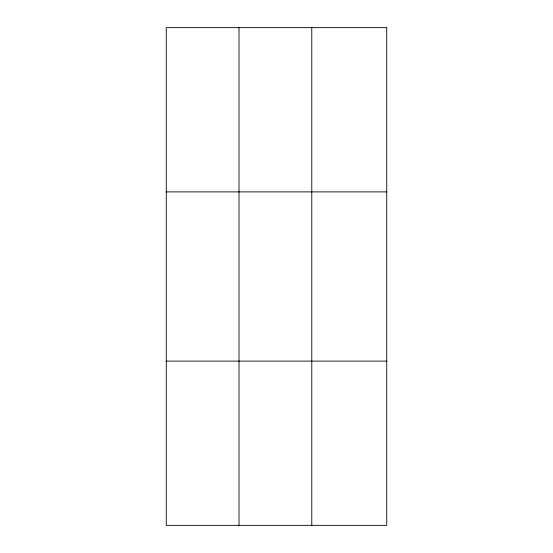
<?xml version="1.0" encoding="UTF-8"?>
<svg xmlns="http://www.w3.org/2000/svg" width="553" height="553" viewBox="0 0 553 553"><rect width="100%" height="100%" fill="white"/><g stroke="black" fill="none" stroke-linecap="round" stroke-linejoin="round"><path stroke-width="0.83" d="M239.014 525.35L239.014 27.65M311.781 525.35L311.781 27.65M166.253 191.891L386.747 191.891M166.253 361.109L386.747 361.109M386.747 27.65L166.253 27.65L166.253 525.35L386.747 525.35L386.747 27.65"/></g></svg>
